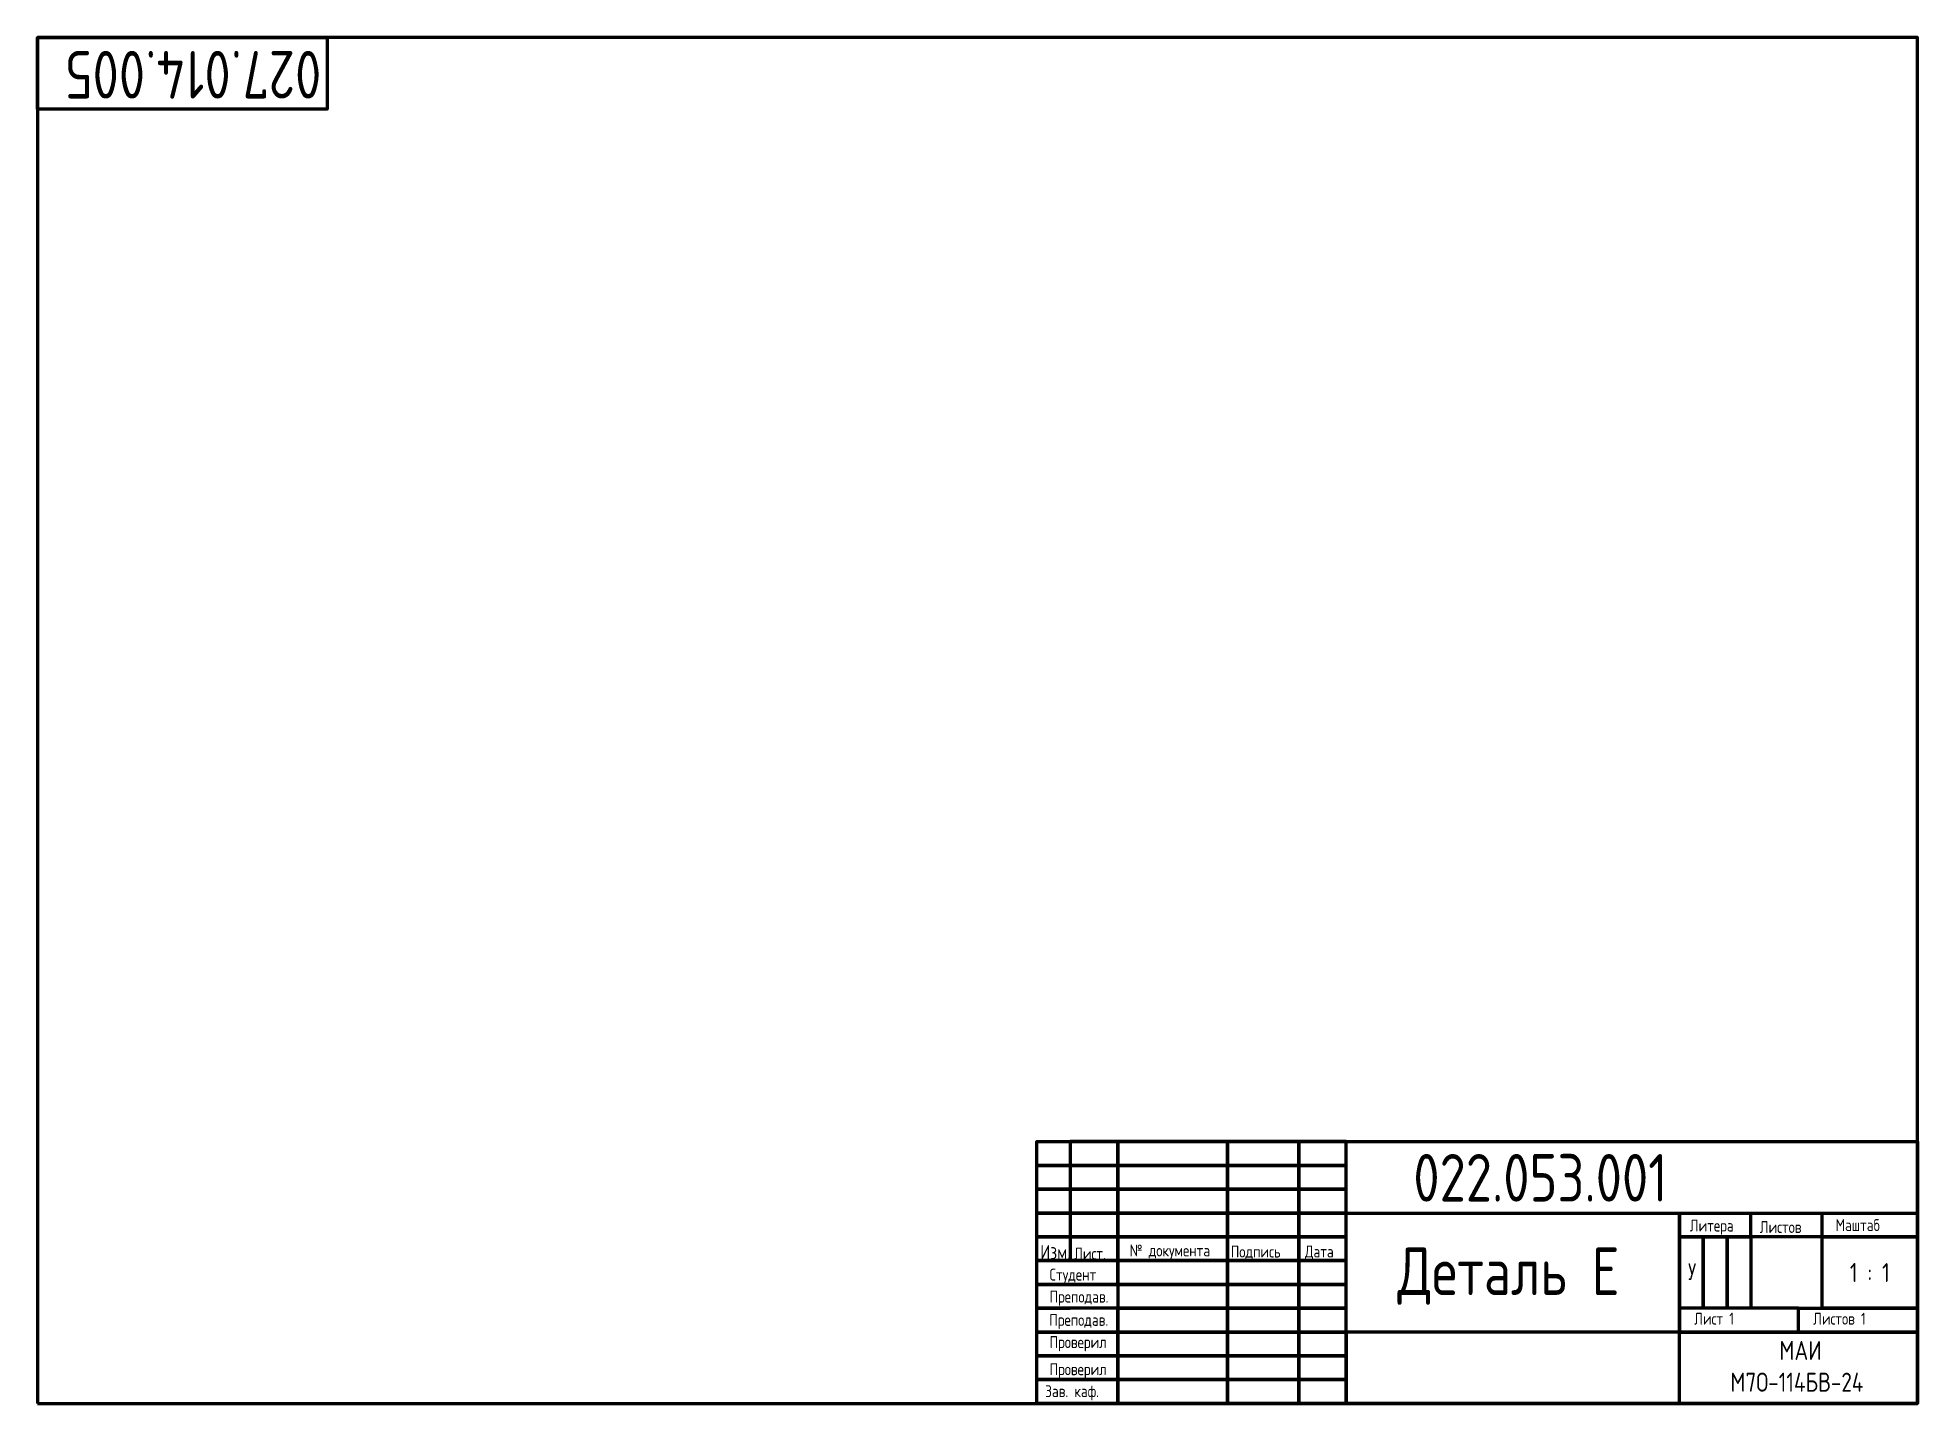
# Paper-space layout 'Part E' of a CAD drawing. Header units: millimetres. Extents: x 20 to 415, y 5 to 292.
import ezdxf

# ---------------------------------------------------------------- set-up
doc = ezdxf.new("R2010")
doc.units = ezdxf.units.MM
doc.layers.add('Основной', color=5, linetype='Continuous', lineweight=70)
doc.layers.add('Текст', color=3, linetype='Continuous', lineweight=20)
doc.styles.get("Standard").update_dxf_attribs({"font": 'arial.ttf'})
doc.styles.add('ГОСТ', font='GOST_A.TTF')

psp = doc.layouts.new('Part E')

# ---------------------------------------------------------------- linework, layer by layer
at = {"layer": 'Основной'}
for p, q in [((380, 40), (380, 45)), ((395, 25), (395, 45))]:
    psp.add_line(p, q, dxfattribs=at)
for points in [[(20, 5), (415, 5), (415, 292), (20, 292)], [(415, 5), (230, 5), (230, 60), (415, 60)], [(230, 60), (237, 60), (237, 55), (230, 55)], [(237, 55), (247, 55), (247, 60), (237, 60)], [(247, 55), (270, 55), (270, 60), (247, 60)], [(270, 55), (285, 55), (285, 60), (270, 60)], [(285, 55), (295, 55), (295, 60), (285, 60)], [(230, 55), (237, 55), (237, 50), (230, 50)], [(237, 50), (247, 50), (247, 55), (237, 55)], [(247, 50), (270, 50), (270, 55), (247, 55)], [(270, 50), (285, 50), (285, 55), (270, 55)], [(285, 50), (295, 50), (295, 55), (285, 55)], [(230, 50), (237, 50), (237, 45), (230, 45)], [(237, 45), (247, 45), (247, 50), (237, 50)], [(247, 45), (270, 45), (270, 50), (247, 50)], [(270, 45), (285, 45), (285, 50), (270, 50)], [(285, 45), (295, 45), (295, 50), (285, 50)], [(230, 45), (237, 45), (237, 40), (230, 40)], [(237, 40), (247, 40), (247, 45), (237, 45)], [(247, 40), (270, 40), (270, 45), (247, 45)], [(270, 40), (285, 40), (285, 45), (270, 45)], [(285, 40), (295, 40), (295, 45), (285, 45)], [(365, 20), (295, 20), (295, 45), (365, 45)], [(415, 20), (365, 20), (365, 45), (415, 45)], [(365, 45), (415, 45), (415, 40), (365, 40)], [(230, 40), (237, 40), (237, 35), (230, 35)], [(237, 35), (247, 35), (247, 40), (237, 40)], [(247, 35), (270, 35), (270, 40), (247, 40)], [(270, 35), (285, 35), (285, 40), (270, 40)], [(285, 35), (295, 35), (295, 40), (285, 40)], [(365, 40), (370, 40), (370, 25), (365, 25)], [(370, 40), (375, 40), (375, 25), (370, 25)], [(375, 40), (380, 40), (380, 25), (375, 25)], [(415, 25), (395, 25), (395, 40), (415, 40)], [(247, 30), (270, 30), (270, 35), (247, 35)], [(270, 30), (285, 30), (285, 35), (270, 35)], [(285, 30), (295, 30), (295, 35), (285, 35)], [(247, 25), (270, 25), (270, 30), (247, 30)], [(270, 25), (285, 25), (285, 30), (270, 30)], [(285, 25), (295, 25), (295, 30), (285, 30)], [(247, 20), (270, 20), (270, 25), (247, 25)], [(270, 20), (285, 20), (285, 25), (270, 25)], [(285, 20), (295, 20), (295, 25), (285, 25)], [(365, 20), (390, 20), (390, 25), (365, 25)], [(390, 25), (415, 25), (415, 20), (390, 20)], [(247, 15), (270, 15), (270, 20), (247, 20)], [(270, 15), (285, 15), (285, 20), (270, 20)], [(285, 15), (295, 15), (295, 20), (285, 20)], [(295, 5), (365, 5), (365, 20), (295, 20)], [(365, 20), (415, 20), (415, 5), (365, 5)], [(247, 10), (270, 10), (270, 15), (247, 15)], [(270, 10), (285, 10), (285, 15), (270, 15)], [(285, 10), (295, 10), (295, 15), (285, 15)], [(247, 5), (270, 5), (270, 10), (247, 10)], [(270, 5), (285, 5), (285, 10), (270, 10)], [(285, 5), (295, 5), (295, 10), (285, 10)]]:
    psp.add_lwpolyline(points, close=True, dxfattribs=at)
at = {"layer": 'Основной', "color": 0}
psp.add_lwpolyline([(20, 292), (80.84, 292), (80.84, 276.97), (20, 276.97)], close=True, dxfattribs=at)
at = {"layer": 'Основной'}
for points in [[(237, 30), (230, 30), (230, 35), (237, 35)], [(237, 30), (247, 30), (247, 35), (237, 35)], [(237, 25), (230, 25), (230, 30), (237, 30)], [(247, 30), (237, 30)], [(237, 20), (230, 20), (230, 25), (237, 25)], [(237, 20), (247, 20), (247, 25), (237, 25)], [(237, 15), (230, 15), (230, 20), (237, 20)], [(237, 15), (247, 15), (247, 20), (237, 20)], [(237, 10), (230, 10), (230, 15), (237, 15)], [(237, 10), (247, 10), (247, 15), (237, 15)], [(237, 5), (230, 5), (230, 10), (237, 10)], [(237, 5), (247, 5), (247, 10), (237, 10)]]:
    psp.add_lwpolyline(points, dxfattribs=at)

# ---------------------------------------------------------------- texts
at = {"layer": 'Текст', "color": 0, "insert": (79.62, 279.2), "char_height": 10, "attachment_point": 1, "rotation": 180}
psp.add_mtext_dynamic_manual_height_columns('{\\fGOST type A|b0|i0|c204|p34;027.014.005}', width=120, gutter_width=12.5, heights=[0], dxfattribs=at)
at = {"layer": 'Текст', "color": 0, "style": 'ГОСТ'}
for s, width, heights, insert, char_height, attachment_point in [('022.053.001', 22.3124, [0], (309.08, 57.41), 10, 1), ('Литера', 15, [0], (367.18, 43.62), 2.5, 1), ('Маштаб', 30, [0], (397.81, 43.72), 2.5, 1), ('Листов', 15, [0], (381.89, 43.31), 2.5, 1), ('Изм.', 4.2453, [0], (230.68, 38.28), 3, 1), ('№ документа', 22.3124, [0], (249.47, 38.39), 2.5, 1), ('Студент', 17, [0], (232.65, 33.31), 2.5, 1), ('1 : 1', 20, [0], (405, 32.5), 4, 5), ('Преподав.', 17, [0], (232.64, 28.68), 2.5, 1), ('Преподав.', 17, [0], (232.59, 23.8), 2.5, 1), ('Лист 1', 25, [0], (368.1, 24.05), 2.5, 1), ('Листов 1', 25, [0], (393.1, 24.05), 2.5, 1), ('Проверил', 14.3469, [0], (232.65, 19.13), 2.5, 1), ('\\pi20.99571;МАИ\\P\\pi10.70264;М7О-114БВ-24', 50, [0], (365, 18.13), 4, 1), ('Проверил', 14.3469, [0], (232.65, 13.43), 2.5, 1), ('Зав. каф.', 13.0245, [7.58], (231.73, 8.82), 2.5, 1)]:
    psp.add_mtext_dynamic_manual_height_columns(s, width=width, gutter_width=12.5, heights=heights, dxfattribs=dict(at, insert=insert, char_height=char_height, attachment_point=attachment_point))
at = {"layer": 'Текст', "color": 0, "insert": (237.81, 37.74), "char_height": 2.5, "width": 6.2563, "attachment_point": 1, "style": 'ГОСТ'}
psp.add_mtext('Лист.', dxfattribs=at)
at = {"layer": 'Текст', "color": 0, "char_height": 2.5, "attachment_point": 1, "style": 'ГОСТ'}
for s, insert in [('Подпись', (270.73, 38.15)), ('Дата', (286.29, 38.16))]:
    psp.add_mtext(s, dxfattribs=dict(at, insert=insert))
at = {"layer": 'Текст', "color": 0, "attachment_point": 1}
for s, width, insert, char_height in [('{\\fGOST type A|b0|i0|c204|p34;Деталь Е}', 66.1512, (305.75, 37.78), 10), ('{\\fGOST type A|b0|i0|c204|p34;У}', 63.3679, (366.81, 34.43), 3.5)]:
    psp.add_mtext_dynamic_manual_height_columns(s, width=width, gutter_width=12.5, heights=[0], dxfattribs=dict(at, insert=insert, char_height=char_height))

doc.saveas('drawing.dxf')
